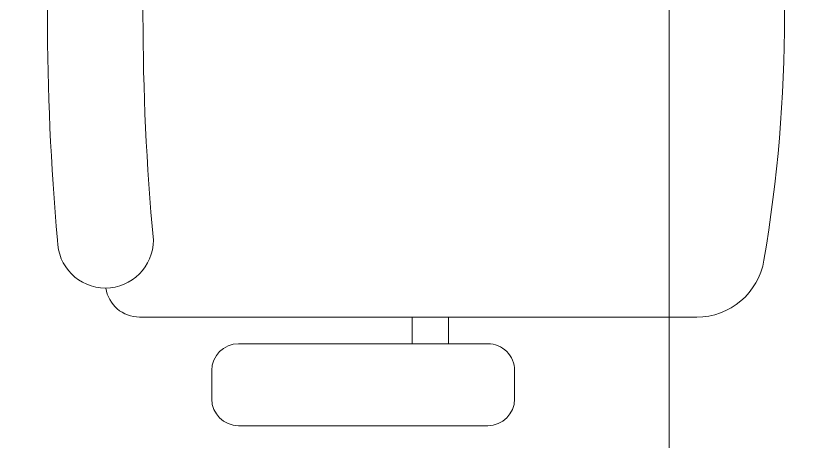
# Model space of a CAD drawing. Header units: millimetres. Extents: x 26027 to 581921, y 7230 to 233891.
# Drawn here: x 479190 to 479778, y 161495 to 161807 of the extents above; entities that cross this region are included whole.
import ezdxf

# ---------------------------------------------------------------- set-up
doc = ezdxf.new("R2010")
doc.units = ezdxf.units.MM
doc.header["$LTSCALE"] = 5
doc.layers.add('EXF', color=7, linetype='Continuous', lineweight=0, true_color=0x4e7e3e)
doc.layers.add('Medical Equipment and Furniture', color=163, linetype='Continuous', lineweight=0)

# ---------------------------------------------------------------- blocks, each defined once
blk = doc.blocks.new('GF21018-P')
at = {"color": 0}
for p, q in [((-0.2207, 0.47563), (-0.2207, 0.0675)), ((-0.2806, 0.34221), (-0.25983, 0.34221)), ((-0.30021, 0.32259), (-0.30021, 0.14)), ((-0.24021, 0.32259), (-0.24021, 0.14)), ((-0.24021, 0.29372), (-0.2207, 0.29372)), ((-0.24021, 0.26708), (-0.2207, 0.26708)), ((-0.2806, 0.12039), (-0.25983, 0.12039))]:
    blk.add_line(p, q, dxfattribs=at)
for centre, radius, start, end in [((-0.0001, -0.52948), 1.06948, 80.36712, 99.63288), ((-0.1707, 0.47563), 0.05, 99.63288, 180), ((-0.2806, 0.32259), 0.01962, 90, 180), ((-0.25983, 0.32259), 0.01962, 360, 90), ((-0.2806, 0.14), 0.01962, 180, 270), ((-0.25983, 0.14), 0.01962, 270, 360), ((-0.16429, 0.0425), 0.03511, 90, 270), ((0, 1.84674), 1.77674, 264.69456, 275.30527), ((-0.1957, 0.0675), 0.025, 180, 261.47208), ((0, 1.83136), 1.83136, 264.85322, 275.14698)]:
    blk.add_arc(centre, radius, start, end, dxfattribs=at)

msp = doc.modelspace()

# ---------------------------------------------------------------- hatches: boundary and pattern name
h = msp.add_hatch()
h.set_pattern_fill('CROSS', color=85, scale=10)
h.set_pattern_definition([(0, (368880, 104830), (63.5, 63.5), [31.75, -95.25]), (90, (368895.875, 104814.125), (-63.5, 63.5), [31.75, -95.25])])
edge = h.paths.add_edge_path()
edge.add_line((457685.58, 145694.32), (457685.58, 152806.09))
edge.add_line((457685.58, 152806.09), (462487.44, 152806.09))
edge.add_line((462487.44, 152806.09), (462487.44, 145900.86))
edge.add_line((462487.44, 145900.86), (462587.44, 145901.08))
edge.add_line((462587.44, 145901.08), (462587.44, 152806.09))
edge.add_line((462587.44, 152806.09), (464555.85, 152806.09))
edge.add_line((464555.85, 152806.09), (469284.36, 152806.09))
edge.add_line((469284.36, 152806.09), (471903.68, 152806.09))
edge.add_line((471903.68, 152806.09), (471903.68, 142653.21))
edge.add_line((471903.68, 142653.21), (478231.4, 142645.85))
edge.add_line((478231.4, 142645.85), (478231.4, 142845.16))
edge.add_line((478231.4, 142845.16), (472503.68, 142845.16))
edge.add_line((472503.68, 142845.16), (472503.68, 157839.95))
edge.add_line((472503.68, 157839.95), (472503.99, 159009.18))
edge.add_line((472503.99, 159009.18), (479768.57, 159009.18))
edge.add_line((479768.57, 159009.18), (479768.57, 159109.18))
edge.add_line((479768.57, 159109.18), (472503.68, 159109.18))
edge.add_line((472503.68, 159109.18), (472503.68, 169315.57))
edge.add_line((472503.68, 169315.57), (478921.1, 169315.57))
edge.add_line((478921.1, 169315.57), (484286.41, 169315.57))
edge.add_line((484286.41, 169315.57), (484286.41, 166351.21))
edge.add_line((484286.41, 166351.21), (484486.41, 166351.21))
edge.add_line((484486.41, 166351.21), (484486.41, 169515.57))
edge.add_line((484486.41, 169515.57), (479083.84, 169515.57))
edge.add_line((479083.84, 169515.57), (479083.84, 190946.93))
edge.add_line((479083.84, 190946.93), (479083.84, 191341.64))
edge.add_line((479083.84, 191341.64), (478883.84, 191341.64))
edge.add_line((478883.84, 191341.64), (478883.84, 195124.29))
edge.add_line((478883.84, 195124.29), (477262.37, 195124.29))
edge.add_line((477262.37, 195124.29), (477262.37, 205421.18))
edge.add_line((477262.37, 205421.18), (474368.03, 205421.18))
edge.add_line((474368.03, 205421.18), (469356.92, 205421.18))
edge.add_line((469356.92, 205421.18), (469256.92, 205421.18))
edge.add_line((469256.92, 205421.18), (469256.92, 204391.28))
edge.add_line((469256.92, 204391.28), (469856.92, 204391.28))
edge.add_line((469856.92, 204391.28), (469856.92, 204821.18))
edge.add_line((469856.92, 204821.18), (471179.26, 204821.18))
edge.add_line((471179.26, 204821.18), (471179.26, 204391.28))
edge.add_line((471179.26, 204391.28), (471779.26, 204391.28))
edge.add_line((471779.26, 204391.28), (471779.26, 204821.18))
edge.add_line((471779.26, 204821.18), (476662.37, 204821.18))
edge.add_line((476662.37, 204821.18), (476662.37, 194457.56))
edge.add_line((476662.37, 194457.56), (478283.84, 194457.56))
edge.add_line((478283.84, 194457.56), (478283.84, 169915.57))
edge.add_line((478283.84, 169915.57), (471903.68, 169915.57))
edge.add_line((471903.68, 169915.57), (471903.68, 159211.95))
edge.add_line((471903.68, 159211.95), (470513.73, 159211.95))
edge.add_line((470513.73, 159211.95), (470513.73, 159111.95))
edge.add_line((470513.73, 159111.95), (471903.68, 159111.95))
edge.add_line((471903.68, 159111.95), (471903.68, 153006.09))
edge.add_line((471903.68, 153006.09), (462587.44, 153006.09))
edge.add_line((462587.44, 153006.09), (462487.44, 152906.09))
edge.add_line((462487.44, 152906.09), (457585.58, 152906.09))
edge.add_line((457585.58, 152906.09), (457585.58, 145694.32))
at = {"layer": 'EXF'}
h = msp.add_hatch(dxfattribs=at)
h.set_pattern_fill('CROSS', color=256, scale=10)
edge = h.paths.add_edge_path()
edge.add_line((464555.85, 152806.09), (469284.36, 152806.09))
edge.add_line((469284.36, 152806.09), (471903.68, 152806.09))
edge.add_line((471903.68, 152806.09), (471903.68, 142653.21))
edge.add_line((471903.68, 142653.21), (478231.4, 142645.85))
edge.add_line((478231.4, 142645.85), (478231.4, 142845.16))
edge.add_line((478231.4, 142845.16), (472503.68, 142845.16))
edge.add_line((472503.68, 142845.16), (472503.68, 157839.95))
edge.add_line((472503.68, 157839.95), (472503.99, 159009.18))
edge.add_line((472503.99, 159009.18), (479768.57, 159009.18))
edge.add_line((479768.57, 159009.18), (479768.57, 159109.18))
edge.add_line((479768.57, 159109.18), (472503.68, 159109.18))
edge.add_line((472503.68, 159109.18), (472503.68, 169315.57))
edge.add_line((472503.68, 169315.57), (478921.1, 169315.57))
edge.add_line((478921.1, 169315.57), (484286.41, 169315.57))
edge.add_line((484286.41, 169315.57), (484286.41, 166351.21))
edge.add_line((484286.41, 166351.21), (484486.41, 166351.21))
edge.add_line((484486.41, 166351.21), (484486.41, 169515.57))
edge.add_line((484486.41, 169515.57), (479083.84, 169515.57))
edge.add_line((479083.84, 169515.57), (479083.84, 190946.93))
edge.add_line((479083.84, 190946.93), (479083.84, 191341.64))
edge.add_line((479083.84, 191341.64), (478883.84, 191341.64))
edge.add_line((478883.84, 191341.64), (478883.84, 195124.29))
edge.add_line((478883.84, 195124.29), (477262.37, 195124.29))
edge.add_line((477262.37, 195124.29), (477262.37, 205421.18))
edge.add_line((477262.37, 205421.18), (474368.03, 205421.18))
edge.add_line((474368.03, 205421.18), (469356.92, 205421.18))
edge.add_line((469356.92, 205421.18), (469256.92, 205421.18))
edge.add_line((469256.92, 205421.18), (469256.92, 204391.28))
edge.add_line((469256.92, 204391.28), (469856.92, 204391.28))
edge.add_line((469856.92, 204391.28), (469856.92, 204821.18))
edge.add_line((469856.92, 204821.18), (471179.26, 204821.18))
edge.add_line((471179.26, 204821.18), (471179.26, 204391.28))
edge.add_line((471179.26, 204391.28), (471779.26, 204391.28))
edge.add_line((471779.26, 204391.28), (471779.26, 204821.18))
edge.add_line((471779.26, 204821.18), (476662.37, 204821.18))
edge.add_line((476662.37, 204821.18), (476662.37, 194457.56))
edge.add_line((476662.37, 194457.56), (478283.84, 194457.56))
edge.add_line((478283.84, 194457.56), (478283.84, 169915.57))
edge.add_line((478283.84, 169915.57), (471903.68, 169915.57))
edge.add_line((471903.68, 169915.57), (471903.68, 159211.95))
edge.add_line((471903.68, 159211.95), (470513.73, 159211.95))
edge.add_line((470513.73, 159211.95), (470513.73, 159111.95))
edge.add_line((470513.73, 159111.95), (471903.68, 159111.95))
edge.add_line((471903.68, 159111.95), (471903.68, 153006.09))
edge.add_line((471903.68, 153006.09), (462587.44, 153006.09))

# ---------------------------------------------------------------- linework, layer by layer
at = {"layer": 'Medical Equipment and Furniture'}
msp.add_line((479668.39, 159235.27, 2.36), (479668.39, 163880.27, 2.36), dxfattribs=at)

# ---------------------------------------------------------------- block references
at = {"layer": 'Medical Equipment and Furniture', "extrusion": (-7.77426e-06, 8.17011e-07, 1), "xscale": -1000.000000000004, "yscale": 1000.000000000006, "zscale": 1000.000000000003, "rotation": 270.0014107646746}
msp.add_blockref('GF21018-P', (479212.88, 161807.13, -1.23), dxfattribs=at)

doc.saveas('drawing.dxf')
